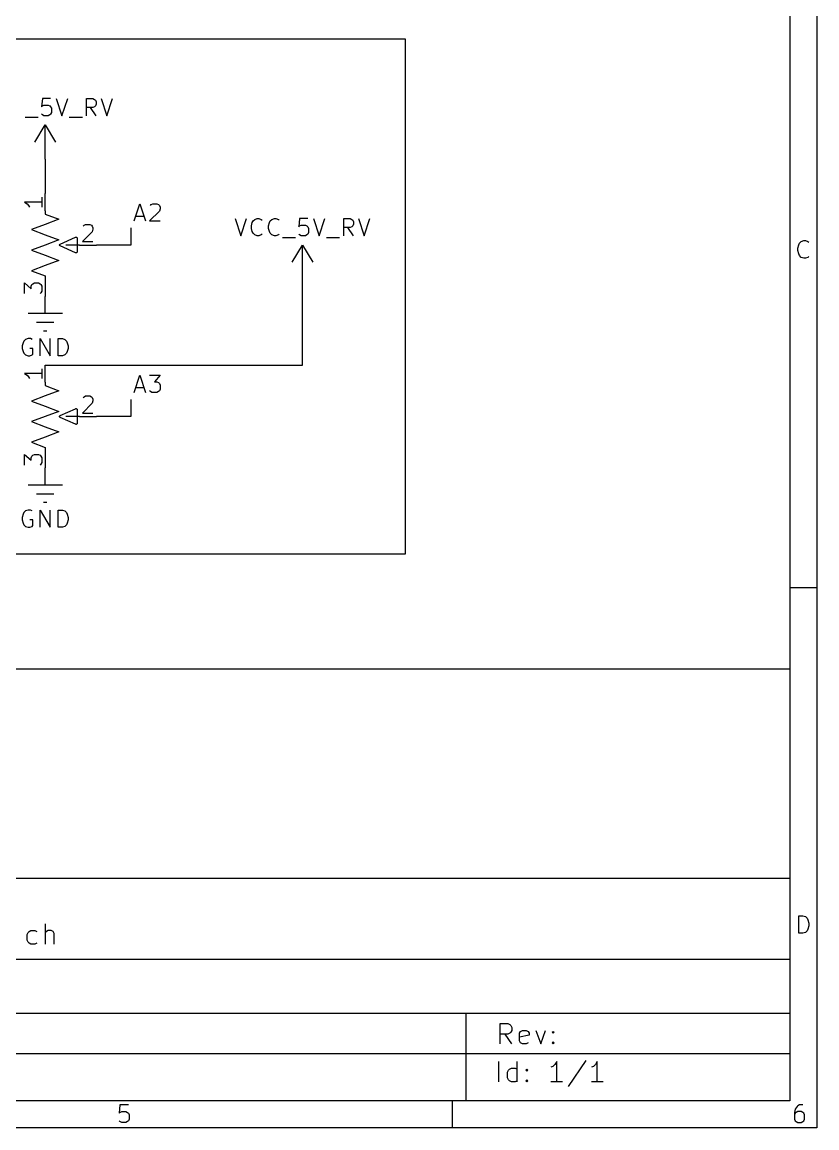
# Model space of a CAD drawing. Extents: x 0.4 to 11.3, y -7.9 to -0.4.
# Drawn here: x 8.983 to 11.299, y -7.874 to -4.65 of the extents above; entities that cross this region are included whole.
import ezdxf

# ---------------------------------------------------------------- set-up
doc = ezdxf.new("R2010")
doc.units = 0
doc.header["$MEASUREMENT"] = 0
for name, color, linetype in [('BLUE3', 171, 'CONTINUOUS'), ('CYAN2', 4, 'CONTINUOUS'), ('GRAY1', 251, 'CONTINUOUS'), ('GREEN3', 91, 'CONTINUOUS'), ('RED2', 1, 'CONTINUOUS'), ('RED3', 11, 'CONTINUOUS')]:
    doc.layers.add(name, color=color, linetype=linetype)

msp = doc.modelspace()

# ---------------------------------------------------------------- linework, layer by layer
at = {"layer": 'BLUE3', "linetype": 'CONTINUOUS'}
for p, q in [((10.1, -4.7), (7.3, -4.7)), ((10.1, -6.2), (10.1, -4.7)), ((7.3, -6.2), (10.1, -6.2))]:
    msp.add_line(p, q, dxfattribs=at)
at = {"layer": 'CYAN2', "linetype": 'CONTINUOUS'}
for p, q in [((9.0417, -4.8728), (9.0393, -4.8966)), ((9.0393, -4.8966), (9.0417, -4.8942)), ((9.0655, -4.8728), (9.0417, -4.8728)), ((9.0417, -4.8942), (9.0464, -4.8919)), ((9.0464, -4.8919), (9.0583, -4.8919)), ((9.0583, -4.8919), (9.0631, -4.8942)), ((9.0631, -4.8942), (9.0655, -4.8966)), ((9.0655, -4.8966), (9.0679, -4.9014)), ((9.0821, -4.8728), (9.0988, -4.9228)), ((9.0988, -4.9228), (9.1155, -4.8728)), ((9.1702, -4.9228), (9.1702, -4.8728)), ((9.1702, -4.8728), (9.1893, -4.8728)), ((9.1893, -4.899), (9.1702, -4.899)), ((9.1988, -4.9228), (9.1821, -4.899)), ((9.1893, -4.8728), (9.194, -4.8752)), ((9.194, -4.8966), (9.1893, -4.899)), ((9.194, -4.8752), (9.1964, -4.8776)), ((9.1964, -4.8942), (9.194, -4.8966)), ((9.1964, -4.8776), (9.1988, -4.8823)), ((9.1988, -4.8895), (9.1964, -4.8942)), ((9.1988, -4.8823), (9.1988, -4.8895)), ((9.2131, -4.8728), (9.2298, -4.9228)), ((9.2298, -4.9228), (9.2464, -4.8728)), ((8.9917, -4.9276), (9.0298, -4.9276)), ((9.0417, -4.9204), (9.0393, -4.918)), ((9.0464, -4.9228), (9.0417, -4.9204)), ((9.0583, -4.9228), (9.0464, -4.9228)), ((9.0631, -4.9204), (9.0583, -4.9228)), ((9.0655, -4.918), (9.0631, -4.9204)), ((9.0679, -4.9133), (9.0655, -4.918)), ((9.0679, -4.9014), (9.0679, -4.9133)), ((9.1202, -4.9276), (9.1583, -4.9276)), ((9.6036, -5.2228), (9.6202, -5.2728)), ((9.6202, -5.2728), (9.6369, -5.2228)), ((9.6607, -5.2252), (9.6679, -5.2228)), ((9.6679, -5.2228), (9.6726, -5.2228)), ((9.6726, -5.2228), (9.6798, -5.2252)), ((9.7107, -5.2252), (9.7179, -5.2228)), ((9.7179, -5.2228), (9.7226, -5.2228)), ((9.7226, -5.2228), (9.7298, -5.2252)), ((9.7917, -5.2228), (9.7893, -5.2466)), ((9.8155, -5.2228), (9.7917, -5.2228)), ((9.8321, -5.2228), (9.8488, -5.2728)), ((9.8488, -5.2728), (9.8655, -5.2228)), ((9.9202, -5.2728), (9.9202, -5.2228)), ((9.9202, -5.2228), (9.9393, -5.2228)), ((9.9393, -5.2228), (9.944, -5.2252)), ((9.9631, -5.2228), (9.9798, -5.2728)), ((9.9798, -5.2728), (9.9964, -5.2228)), ((9.6512, -5.2442), (9.6536, -5.2347)), ((9.6512, -5.2514), (9.6512, -5.2442)), ((9.6536, -5.2609), (9.6512, -5.2514)), ((9.6536, -5.2347), (9.656, -5.2299)), ((9.656, -5.2299), (9.6607, -5.2252)), ((9.6798, -5.2252), (9.6821, -5.2276)), ((9.7012, -5.2442), (9.7036, -5.2347)), ((9.7012, -5.2514), (9.7012, -5.2442)), ((9.7036, -5.2609), (9.7012, -5.2514)), ((9.7036, -5.2347), (9.706, -5.2299)), ((9.706, -5.2299), (9.7107, -5.2252)), ((9.7298, -5.2252), (9.7321, -5.2276)), ((9.7893, -5.2466), (9.7917, -5.2442)), ((9.7917, -5.2442), (9.7964, -5.2419)), ((9.7964, -5.2419), (9.8083, -5.2419)), ((9.8083, -5.2419), (9.8131, -5.2442)), ((9.8131, -5.2442), (9.8155, -5.2466)), ((9.8155, -5.2466), (9.8179, -5.2514)), ((9.8179, -5.2514), (9.8179, -5.2633)), ((9.9393, -5.249), (9.9202, -5.249)), ((9.9488, -5.2728), (9.9321, -5.249)), ((9.944, -5.2466), (9.9393, -5.249)), ((9.944, -5.2252), (9.9464, -5.2276)), ((9.9464, -5.2442), (9.944, -5.2466)), ((9.9464, -5.2276), (9.9488, -5.2323)), ((9.9488, -5.2395), (9.9464, -5.2442)), ((9.9488, -5.2323), (9.9488, -5.2395)), ((9.656, -5.2657), (9.6536, -5.2609)), ((9.6607, -5.2704), (9.656, -5.2657)), ((9.6679, -5.2728), (9.6607, -5.2704)), ((9.6726, -5.2728), (9.6679, -5.2728)), ((9.6798, -5.2704), (9.6726, -5.2728)), ((9.6821, -5.268), (9.6798, -5.2704)), ((9.706, -5.2657), (9.7036, -5.2609)), ((9.7107, -5.2704), (9.706, -5.2657)), ((9.7179, -5.2728), (9.7107, -5.2704)), ((9.7226, -5.2728), (9.7179, -5.2728)), ((9.7298, -5.2704), (9.7226, -5.2728)), ((9.7321, -5.268), (9.7298, -5.2704)), ((9.7417, -5.2776), (9.7798, -5.2776)), ((9.7917, -5.2704), (9.7893, -5.268)), ((9.7964, -5.2728), (9.7917, -5.2704)), ((9.8083, -5.2728), (9.7964, -5.2728)), ((9.8131, -5.2704), (9.8083, -5.2728)), ((9.8155, -5.268), (9.8131, -5.2704)), ((9.8179, -5.2633), (9.8155, -5.268)), ((9.8702, -5.2776), (9.9083, -5.2776)), ((8.9929, -5.5752), (8.9881, -5.5799)), ((8.9929, -5.5752), (8.9881, -5.5799)), ((9, -5.5728), (8.9929, -5.5752)), ((9, -5.5728), (8.9929, -5.5752)), ((9.0071, -5.5728), (9, -5.5728)), ((9.0071, -5.5728), (9, -5.5728)), ((9.0119, -5.5752), (9.0071, -5.5728)), ((9.0119, -5.5752), (9.0071, -5.5728)), ((9.0357, -5.6228), (9.0357, -5.5728)), ((9.0357, -5.5728), (9.0643, -5.6228)), ((9.0357, -5.6228), (9.0357, -5.5728)), ((9.0357, -5.5728), (9.0643, -5.6228)), ((9.0643, -5.6228), (9.0643, -5.5728)), ((9.0643, -5.6228), (9.0643, -5.5728)), ((9.0881, -5.6228), (9.0881, -5.5728)), ((9.0881, -5.5728), (9.1, -5.5728)), ((9.0881, -5.6228), (9.0881, -5.5728)), ((9.0881, -5.5728), (9.1, -5.5728)), ((9.1, -5.5728), (9.1071, -5.5752)), ((9.1, -5.5728), (9.1071, -5.5752)), ((9.1071, -5.5752), (9.1119, -5.5799)), ((9.1071, -5.5752), (9.1119, -5.5799)), ((8.9857, -5.5847), (8.9833, -5.5942)), ((8.9857, -5.5847), (8.9833, -5.5942)), ((8.9833, -5.5942), (8.9833, -5.6014)), ((8.9833, -5.5942), (8.9833, -5.6014)), ((8.9833, -5.6014), (8.9857, -5.6109)), ((8.9833, -5.6014), (8.9857, -5.6109)), ((8.9881, -5.5799), (8.9857, -5.5847)), ((8.9881, -5.5799), (8.9857, -5.5847)), ((9.0143, -5.6014), (9.0048, -5.6014)), ((9.0143, -5.6014), (9.0048, -5.6014)), ((9.0143, -5.618), (9.0143, -5.6014)), ((9.0143, -5.618), (9.0143, -5.6014)), ((9.1119, -5.5799), (9.1143, -5.5847)), ((9.1119, -5.5799), (9.1143, -5.5847)), ((9.1143, -5.5847), (9.1167, -5.5942)), ((9.1143, -5.5847), (9.1167, -5.5942)), ((9.1167, -5.6014), (9.1143, -5.6109)), ((9.1167, -5.6014), (9.1143, -5.6109)), ((9.1167, -5.5942), (9.1167, -5.6014)), ((9.1167, -5.5942), (9.1167, -5.6014)), ((8.9857, -5.6109), (8.9881, -5.6157)), ((8.9857, -5.6109), (8.9881, -5.6157)), ((8.9881, -5.6157), (8.9929, -5.6204)), ((8.9881, -5.6157), (8.9929, -5.6204)), ((8.9929, -5.6204), (9, -5.6228)), ((8.9929, -5.6204), (9, -5.6228)), ((9, -5.6228), (9.0048, -5.6228)), ((9, -5.6228), (9.0048, -5.6228)), ((9.0048, -5.6228), (9.0119, -5.6204)), ((9.0048, -5.6228), (9.0119, -5.6204)), ((9.0119, -5.6204), (9.0143, -5.618)), ((9.0119, -5.6204), (9.0143, -5.618)), ((9.1, -5.6228), (9.0881, -5.6228)), ((9.1, -5.6228), (9.0881, -5.6228)), ((9.1071, -5.6204), (9.1, -5.6228)), ((9.1071, -5.6204), (9.1, -5.6228)), ((9.1119, -5.6157), (9.1071, -5.6204)), ((9.1119, -5.6157), (9.1071, -5.6204)), ((9.1143, -5.6109), (9.1119, -5.6157)), ((9.1143, -5.6109), (9.1119, -5.6157)), ((8.9857, -6.0847), (8.9833, -6.0942)), ((8.9857, -6.0847), (8.9833, -6.0942)), ((8.9881, -6.0799), (8.9857, -6.0847)), ((8.9881, -6.0799), (8.9857, -6.0847)), ((8.9929, -6.0752), (8.9881, -6.0799)), ((8.9929, -6.0752), (8.9881, -6.0799)), ((9, -6.0728), (8.9929, -6.0752)), ((9, -6.0728), (8.9929, -6.0752)), ((9.0071, -6.0728), (9, -6.0728)), ((9.0071, -6.0728), (9, -6.0728)), ((9.0119, -6.0752), (9.0071, -6.0728)), ((9.0119, -6.0752), (9.0071, -6.0728)), ((9.0357, -6.1228), (9.0357, -6.0728)), ((9.0357, -6.0728), (9.0643, -6.1228)), ((9.0357, -6.1228), (9.0357, -6.0728)), ((9.0357, -6.0728), (9.0643, -6.1228)), ((9.0643, -6.1228), (9.0643, -6.0728)), ((9.0643, -6.1228), (9.0643, -6.0728)), ((9.0881, -6.1228), (9.0881, -6.0728)), ((9.0881, -6.0728), (9.1, -6.0728)), ((9.0881, -6.1228), (9.0881, -6.0728)), ((9.0881, -6.0728), (9.1, -6.0728)), ((9.1, -6.0728), (9.1071, -6.0752)), ((9.1, -6.0728), (9.1071, -6.0752)), ((9.1071, -6.0752), (9.1119, -6.0799)), ((9.1071, -6.0752), (9.1119, -6.0799)), ((9.1119, -6.0799), (9.1143, -6.0847)), ((9.1119, -6.0799), (9.1143, -6.0847)), ((9.1143, -6.0847), (9.1167, -6.0942)), ((9.1143, -6.0847), (9.1167, -6.0942)), ((8.9833, -6.0942), (8.9833, -6.1014)), ((8.9833, -6.0942), (8.9833, -6.1014)), ((8.9833, -6.1014), (8.9857, -6.1109)), ((8.9833, -6.1014), (8.9857, -6.1109)), ((8.9857, -6.1109), (8.9881, -6.1157)), ((8.9857, -6.1109), (8.9881, -6.1157)), ((8.9881, -6.1157), (8.9929, -6.1204)), ((8.9881, -6.1157), (8.9929, -6.1204)), ((8.9929, -6.1204), (9, -6.1228)), ((8.9929, -6.1204), (9, -6.1228)), ((9, -6.1228), (9.0048, -6.1228)), ((9, -6.1228), (9.0048, -6.1228)), ((9.0143, -6.1014), (9.0048, -6.1014)), ((9.0143, -6.1014), (9.0048, -6.1014)), ((9.0048, -6.1228), (9.0119, -6.1204)), ((9.0048, -6.1228), (9.0119, -6.1204)), ((9.0119, -6.1204), (9.0143, -6.118)), ((9.0119, -6.1204), (9.0143, -6.118)), ((9.0143, -6.118), (9.0143, -6.1014)), ((9.0143, -6.118), (9.0143, -6.1014)), ((9.1, -6.1228), (9.0881, -6.1228)), ((9.1, -6.1228), (9.0881, -6.1228)), ((9.1071, -6.1204), (9.1, -6.1228)), ((9.1071, -6.1204), (9.1, -6.1228)), ((9.1119, -6.1157), (9.1071, -6.1204)), ((9.1119, -6.1157), (9.1071, -6.1204)), ((9.1143, -6.1109), (9.1119, -6.1157)), ((9.1143, -6.1109), (9.1119, -6.1157)), ((9.1167, -6.1014), (9.1143, -6.1109)), ((9.1167, -6.1014), (9.1143, -6.1109)), ((9.1167, -6.0942), (9.1167, -6.1014)), ((9.1167, -6.0942), (9.1167, -6.1014))]:
    msp.add_line(p, q, dxfattribs=at)
at = {"layer": 'GRAY1', "linetype": 'CONTINUOUS'}
for p, q in [((9.3089, -5.2298), (9.3255, -5.1798)), ((9.3255, -5.1798), (9.3422, -5.2298)), ((9.3565, -5.1846), (9.3589, -5.1822)), ((9.3589, -5.1822), (9.3636, -5.1798)), ((9.3636, -5.1798), (9.3755, -5.1798)), ((9.3755, -5.1798), (9.3803, -5.1822)), ((9.3803, -5.1822), (9.3827, -5.1846)), ((9.3827, -5.1846), (9.3851, -5.1893)), ((9.3851, -5.1893), (9.3851, -5.1941)), ((9.3136, -5.2155), (9.3374, -5.2155)), ((9.3827, -5.2012), (9.3541, -5.2298)), ((9.3851, -5.1941), (9.3827, -5.2012)), ((9.3541, -5.2298), (9.3851, -5.2298)), ((9.3089, -5.7298), (9.3255, -5.6798)), ((9.3255, -5.6798), (9.3422, -5.7298)), ((9.3541, -5.6798), (9.3851, -5.6798)), ((9.3851, -5.6798), (9.3684, -5.6988)), ((9.3684, -5.6988), (9.3755, -5.6988)), ((9.3755, -5.6988), (9.3803, -5.7012)), ((9.3803, -5.7012), (9.3827, -5.7036)), ((9.3827, -5.7036), (9.3851, -5.7084)), ((9.3136, -5.7155), (9.3374, -5.7155)), ((9.3565, -5.7274), (9.3541, -5.725)), ((9.3613, -5.7298), (9.3565, -5.7274)), ((9.3755, -5.7298), (9.3613, -5.7298)), ((9.3803, -5.7274), (9.3755, -5.7298)), ((9.3827, -5.725), (9.3803, -5.7274)), ((9.3851, -5.7203), (9.3827, -5.725)), ((9.3851, -5.7084), (9.3851, -5.7203))]:
    msp.add_line(p, q, dxfattribs=at)
at = {"layer": 'GREEN3', "linetype": 'CONTINUOUS'}
for p, q in [((9.05, -5.05), (9.05, -5.15)), ((9.3, -5.25), (9.3, -5.3)), ((9.3, -5.3), (9.2, -5.3)), ((9.8, -5.65), (9.8, -5.4)), ((9.05, -5.65), (9.8, -5.65)), ((9.3, -5.75), (9.3, -5.8)), ((9.3, -5.8), (9.2, -5.8))]:
    msp.add_line(p, q, dxfattribs=at)
at = {"layer": 'RED2', "linetype": 'CONTINUOUS'}
for p, q in [((11.2993, -0.3937), (11.2993, -7.8743)), ((11.2206, -0.4724), (11.2206, -7.7956)), ((9.02, -5), (9.05, -4.95)), ((9.05, -5.05), (9.05, -4.95)), ((9.05, -4.95), (9.08, -5)), ((9.05, -5.2), (9.05, -5.15)), ((9.05, -5.2), (9.05, -5.15)), ((9.05, -5.2), (9.05, -5.21)), ((9.05, -5.21), (9.09, -5.225)), ((9.05, -5.24), (9.01, -5.255)), ((9.01, -5.255), (9.05, -5.27)), ((9.09, -5.225), (9.05, -5.24)), ((9.05, -5.27), (9.09, -5.285)), ((9.09, -5.285), (9.05, -5.3)), ((9.0939, -5.2973), (9.1388, -5.2773)), ((9.1388, -5.2773), (9.1393, -5.2771)), ((9.1393, -5.2771), (9.1394, -5.2771)), ((9.1394, -5.2771), (9.1394, -5.2771)), ((9.1394, -5.2771), (9.1399, -5.2771)), ((9.1399, -5.2771), (9.1405, -5.277)), ((9.1405, -5.277), (9.1405, -5.2771)), ((9.1405, -5.2771), (9.1406, -5.2771)), ((9.1406, -5.2771), (9.1411, -5.2773)), ((9.1411, -5.2773), (9.1416, -5.2775)), ((9.1416, -5.2775), (9.1416, -5.2775)), ((9.1416, -5.2775), (9.1417, -5.2775)), ((9.1417, -5.2775), (9.142, -5.2779)), ((9.142, -5.2779), (9.1424, -5.2783)), ((9.1424, -5.2783), (9.1425, -5.2783)), ((9.1425, -5.2783), (9.1425, -5.2783)), ((9.1425, -5.2783), (9.1427, -5.2789)), ((9.1427, -5.2789), (9.1429, -5.2793)), ((9.1429, -5.2793), (9.1429, -5.2794)), ((9.1429, -5.2794), (9.1429, -5.2794)), ((9.1429, -5.2794), (9.1429, -5.28)), ((9.1429, -5.28), (9.143, -5.2805)), ((9.143, -5.2805), (9.1429, -5.2805)), ((9.1429, -5.2805), (9.143, -5.32)), ((11.2538, -5.2896), (11.2611, -5.2872)), ((11.2611, -5.2872), (11.266, -5.2872)), ((11.266, -5.2872), (11.2733, -5.2896)), ((9.05, -5.3), (9.01, -5.315)), ((9.01, -5.315), (9.05, -5.33)), ((9.092, -5.2995), (9.0921, -5.2994)), ((9.0921, -5.3), (9.092, -5.2995)), ((9.092, -5.3005), (9.0921, -5.3)), ((9.0921, -5.3006), (9.092, -5.3005)), ((9.0921, -5.2993), (9.0923, -5.2989)), ((9.0921, -5.2994), (9.0921, -5.2993)), ((9.0921, -5.3007), (9.0921, -5.3006)), ((9.0923, -5.3011), (9.0921, -5.3007)), ((9.0923, -5.2989), (9.0925, -5.2984)), ((9.0925, -5.3016), (9.0923, -5.3011)), ((9.0925, -5.2984), (9.0925, -5.2983)), ((9.0925, -5.2983), (9.0926, -5.2983)), ((9.0925, -5.3017), (9.0925, -5.3016)), ((9.0926, -5.3017), (9.0925, -5.3017)), ((9.0926, -5.2983), (9.0929, -5.2979)), ((9.0929, -5.3021), (9.0926, -5.3017)), ((9.0929, -5.2979), (9.0933, -5.2976)), ((9.0933, -5.3024), (9.0929, -5.3021)), ((9.0933, -5.2976), (9.0933, -5.2975)), ((9.0933, -5.2975), (9.0934, -5.2975)), ((9.0934, -5.3025), (9.0933, -5.3024)), ((9.0934, -5.2975), (9.0939, -5.2973)), ((9.0935, -5.3026), (9.0934, -5.3025)), ((9.0934, -5.3025), (9.0934, -5.3025)), ((9.0938, -5.3027), (9.0935, -5.3026)), ((9.1383, -5.3225), (9.0938, -5.3027)), ((9.15, -5.3), (9.11, -5.3)), ((9.143, -5.32), (9.1429, -5.3206)), ((9.15, -5.3), (9.2, -5.3)), ((9.15, -5.3), (9.2, -5.3)), ((9.77, -5.35), (9.8, -5.3)), ((9.8, -5.4), (9.8, -5.3)), ((9.8, -5.3), (9.83, -5.35)), ((11.2441, -5.3091), (11.2465, -5.2993)), ((11.2441, -5.3164), (11.2441, -5.3091)), ((11.2465, -5.3261), (11.2441, -5.3164)), ((11.2465, -5.2993), (11.249, -5.2945)), ((11.249, -5.2945), (11.2538, -5.2896)), ((11.2733, -5.2896), (11.2758, -5.292)), ((9.05, -5.33), (9.09, -5.345)), ((9.09, -5.345), (9.05, -5.36)), ((9.1389, -5.3227), (9.1383, -5.3225)), ((9.1383, -5.3225), (9.1383, -5.3225)), ((9.1393, -5.3229), (9.1389, -5.3227)), ((9.1394, -5.3229), (9.1393, -5.3229)), ((9.1399, -5.3229), (9.1394, -5.3229)), ((9.1394, -5.3229), (9.1394, -5.3229)), ((9.1405, -5.323), (9.1399, -5.3229)), ((9.1406, -5.3229), (9.1405, -5.3229)), ((9.1405, -5.3229), (9.1405, -5.323)), ((9.1411, -5.3227), (9.1406, -5.3229)), ((9.1416, -5.3225), (9.1411, -5.3227)), ((9.1417, -5.3225), (9.1416, -5.3225)), ((9.1416, -5.3225), (9.1416, -5.3225)), ((9.142, -5.3221), (9.1417, -5.3225)), ((9.1424, -5.3217), (9.142, -5.3221)), ((9.1425, -5.3217), (9.1424, -5.3217)), ((9.1427, -5.3211), (9.1425, -5.3217)), ((9.1425, -5.3217), (9.1425, -5.3217)), ((9.1429, -5.3207), (9.1427, -5.3211)), ((9.1429, -5.3206), (9.1429, -5.3206)), ((9.1429, -5.3206), (9.1429, -5.3207)), ((11.249, -5.331), (11.2465, -5.3261)), ((11.2538, -5.3359), (11.249, -5.331)), ((11.2611, -5.3383), (11.2538, -5.3359)), ((11.266, -5.3383), (11.2611, -5.3383)), ((11.2733, -5.3359), (11.266, -5.3383)), ((11.2758, -5.3335), (11.2733, -5.3359)), ((9.05, -5.36), (9.01, -5.375)), ((9.01, -5.375), (9.05, -5.39)), ((9.05, -5.39), (9.05, -5.4)), ((9.05, -5.4), (9.05, -5.45)), ((9.05, -5.4), (9.05, -5.45)), ((9.05, -5.5), (9.05, -5.45)), ((9.1, -5.5), (9, -5.5)), ((9.025, -5.525), (9.075, -5.525)), ((9.045, -5.55), (9.055, -5.55)), ((9.05, -5.7), (9.05, -5.65)), ((9.05, -5.7), (9.05, -5.65)), ((9.05, -5.7), (9.05, -5.71)), ((9.05, -5.71), (9.09, -5.725)), ((9.09, -5.725), (9.05, -5.74)), ((9.05, -5.74), (9.01, -5.755)), ((9.01, -5.755), (9.05, -5.77)), ((9.05, -5.77), (9.09, -5.785)), ((9.05, -5.8), (9.01, -5.815)), ((9.09, -5.785), (9.05, -5.8)), ((9.092, -5.7995), (9.0921, -5.7994)), ((9.0921, -5.8), (9.092, -5.7995)), ((9.092, -5.8005), (9.0921, -5.8)), ((9.0921, -5.8006), (9.092, -5.8005)), ((9.0921, -5.7993), (9.0923, -5.7989)), ((9.0921, -5.7994), (9.0921, -5.7993)), ((9.0921, -5.8007), (9.0921, -5.8006)), ((9.0923, -5.8011), (9.0921, -5.8007)), ((9.0923, -5.7989), (9.0925, -5.7984)), ((9.0925, -5.8016), (9.0923, -5.8011)), ((9.0925, -5.7984), (9.0925, -5.7983)), ((9.0925, -5.7983), (9.0926, -5.7983)), ((9.0925, -5.8017), (9.0925, -5.8016)), ((9.0926, -5.8017), (9.0925, -5.8017)), ((9.0926, -5.7983), (9.0929, -5.7979)), ((9.0929, -5.8021), (9.0926, -5.8017)), ((9.0929, -5.7979), (9.0933, -5.7976)), ((9.0933, -5.8024), (9.0929, -5.8021)), ((9.0933, -5.7976), (9.0933, -5.7975)), ((9.0933, -5.7975), (9.0934, -5.7975)), ((9.0934, -5.8025), (9.0933, -5.8024)), ((9.0934, -5.7975), (9.0939, -5.7973)), ((9.0935, -5.8026), (9.0934, -5.8025)), ((9.0934, -5.8025), (9.0934, -5.8025)), ((9.0938, -5.8027), (9.0935, -5.8026)), ((9.1383, -5.8225), (9.0938, -5.8027)), ((9.0939, -5.7973), (9.1388, -5.7773)), ((9.15, -5.8), (9.11, -5.8)), ((9.1388, -5.7773), (9.1393, -5.7771)), ((9.1393, -5.7771), (9.1394, -5.7771)), ((9.1394, -5.7771), (9.1394, -5.7771)), ((9.1394, -5.7771), (9.1399, -5.7771)), ((9.1399, -5.7771), (9.1405, -5.777)), ((9.1405, -5.777), (9.1405, -5.7771)), ((9.1405, -5.7771), (9.1406, -5.7771)), ((9.1406, -5.7771), (9.1411, -5.7773)), ((9.1411, -5.7773), (9.1416, -5.7775)), ((9.1416, -5.7775), (9.1416, -5.7775)), ((9.1416, -5.7775), (9.1417, -5.7775)), ((9.1417, -5.7775), (9.142, -5.7779)), ((9.142, -5.7779), (9.1424, -5.7783)), ((9.1424, -5.7783), (9.1425, -5.7783)), ((9.1425, -5.7783), (9.1425, -5.7783)), ((9.1425, -5.7783), (9.1427, -5.7789)), ((9.1427, -5.7789), (9.1429, -5.7793)), ((9.1429, -5.7793), (9.1429, -5.7794)), ((9.1429, -5.7794), (9.1429, -5.7794)), ((9.1429, -5.7794), (9.1429, -5.78)), ((9.1429, -5.78), (9.143, -5.7805)), ((9.143, -5.7805), (9.1429, -5.7805)), ((9.1429, -5.7805), (9.143, -5.82)), ((9.15, -5.8), (9.2, -5.8)), ((9.15, -5.8), (9.2, -5.8)), ((9.01, -5.815), (9.05, -5.83)), ((9.05, -5.83), (9.09, -5.845)), ((9.1389, -5.8227), (9.1383, -5.8225)), ((9.1383, -5.8225), (9.1383, -5.8225)), ((9.1393, -5.8229), (9.1389, -5.8227)), ((9.1394, -5.8229), (9.1393, -5.8229)), ((9.1399, -5.8229), (9.1394, -5.8229)), ((9.1394, -5.8229), (9.1394, -5.8229)), ((9.1405, -5.823), (9.1399, -5.8229)), ((9.1406, -5.8229), (9.1405, -5.8229)), ((9.1405, -5.8229), (9.1405, -5.823)), ((9.1411, -5.8227), (9.1406, -5.8229)), ((9.1416, -5.8225), (9.1411, -5.8227)), ((9.1417, -5.8225), (9.1416, -5.8225)), ((9.1416, -5.8225), (9.1416, -5.8225)), ((9.142, -5.8221), (9.1417, -5.8225)), ((9.1424, -5.8217), (9.142, -5.8221)), ((9.1425, -5.8217), (9.1424, -5.8217)), ((9.1427, -5.8211), (9.1425, -5.8217)), ((9.1425, -5.8217), (9.1425, -5.8217)), ((9.1429, -5.8207), (9.1427, -5.8211)), ((9.143, -5.82), (9.1429, -5.8206)), ((9.1429, -5.8206), (9.1429, -5.8206)), ((9.1429, -5.8206), (9.1429, -5.8207)), ((9.05, -5.86), (9.01, -5.875)), ((9.09, -5.845), (9.05, -5.86)), ((9.01, -5.875), (9.05, -5.89)), ((9.05, -5.89), (9.05, -5.9)), ((9.05, -5.9), (9.05, -5.95)), ((9.05, -5.9), (9.05, -5.95)), ((9.05, -6), (9.05, -5.95)), ((9.1, -6), (9, -6)), ((9.025, -6.025), (9.075, -6.025)), ((9.045, -6.05), (9.055, -6.05)), ((11.2993, -6.2992), (11.2206, -6.2992)), ((6.9686, -6.5357), (11.2206, -6.5357)), ((11.2206, -6.5357), (11.2206, -7.7956)), ((6.9686, -7.146), (11.2206, -7.146)), ((9.0506, -7.3383), (9.0506, -7.2793)), ((11.2465, -7.3068), (11.2465, -7.2557)), ((11.2465, -7.2557), (11.2587, -7.2557)), ((11.2587, -7.2557), (11.266, -7.2581)), ((11.266, -7.2581), (11.2709, -7.263)), ((11.2709, -7.263), (11.2733, -7.2678)), ((11.2733, -7.2678), (11.2758, -7.2776)), ((11.2758, -7.2849), (11.2733, -7.2946)), ((11.2758, -7.2776), (11.2758, -7.2849)), ((8.9972, -7.3102), (9, -7.3046)), ((8.9972, -7.3271), (8.9972, -7.3102)), ((9, -7.3046), (9.0028, -7.3018)), ((9.0028, -7.3018), (9.0085, -7.2989)), ((9.0085, -7.2989), (9.0197, -7.2989)), ((9.0197, -7.2989), (9.0253, -7.3018)), ((9.0534, -7.3018), (9.0506, -7.3046)), ((9.0591, -7.2989), (9.0534, -7.3018)), ((9.0675, -7.2989), (9.0591, -7.2989)), ((9.0731, -7.3018), (9.0675, -7.2989)), ((9.0759, -7.3074), (9.0731, -7.3018)), ((9.0759, -7.3383), (9.0759, -7.3074)), ((11.2587, -7.3068), (11.2465, -7.3068)), ((11.266, -7.3044), (11.2587, -7.3068)), ((11.2709, -7.2995), (11.266, -7.3044)), ((11.2733, -7.2946), (11.2709, -7.2995)), ((9, -7.3327), (8.9972, -7.3271)), ((9.0028, -7.3355), (9, -7.3327)), ((9.0085, -7.3383), (9.0028, -7.3355)), ((9.0197, -7.3383), (9.0085, -7.3383)), ((9.0253, -7.3355), (9.0197, -7.3383)), ((6.9686, -7.3822), (11.2206, -7.3822)), ((6.9686, -7.5397), (11.2206, -7.5397)), ((10.2757, -7.5397), (10.2757, -7.7956)), ((10.3762, -7.6294), (10.3762, -7.5703)), ((10.3762, -7.5703), (10.3987, -7.5703)), ((10.3987, -7.5703), (10.4044, -7.5731)), ((10.4044, -7.5731), (10.4072, -7.5759)), ((10.4072, -7.5759), (10.41, -7.5815)), ((10.3987, -7.6012), (10.3762, -7.6012)), ((10.41, -7.6294), (10.3903, -7.6012)), ((10.4044, -7.5984), (10.3987, -7.6012)), ((10.4072, -7.5956), (10.4044, -7.5984)), ((10.41, -7.59), (10.4072, -7.5956)), ((10.41, -7.5815), (10.41, -7.59)), ((10.4325, -7.5984), (10.4353, -7.5928)), ((10.4325, -7.6209), (10.4325, -7.5984)), ((10.4606, -7.604), (10.4325, -7.6097)), ((10.4353, -7.5928), (10.4409, -7.59)), ((10.4409, -7.59), (10.4522, -7.59)), ((10.4522, -7.59), (10.4578, -7.5928)), ((10.4578, -7.5928), (10.4606, -7.5984)), ((10.4606, -7.5984), (10.4606, -7.604)), ((10.4803, -7.59), (10.4944, -7.6294)), ((10.4944, -7.6294), (10.5084, -7.59)), ((10.5281, -7.5956), (10.5309, -7.5928)), ((10.5309, -7.5984), (10.5281, -7.5956)), ((10.5309, -7.5928), (10.5337, -7.5956)), ((10.5309, -7.5928), (10.5309, -7.5984)), ((10.5337, -7.5956), (10.5309, -7.5984)), ((10.4353, -7.6265), (10.4325, -7.6209)), ((10.4409, -7.6294), (10.4353, -7.6265)), ((10.4522, -7.6294), (10.4409, -7.6294)), ((10.4578, -7.6265), (10.4522, -7.6294)), ((10.5281, -7.6265), (10.5309, -7.6237)), ((10.5309, -7.6294), (10.5281, -7.6265)), ((10.5309, -7.6237), (10.5337, -7.6265)), ((10.5309, -7.6237), (10.5309, -7.6294)), ((10.5337, -7.6265), (10.5309, -7.6294)), ((6.9686, -7.6578), (11.2206, -7.6578)), ((10.3724, -7.7399), (10.3724, -7.6808)), ((10.4005, -7.7061), (10.4033, -7.7033)), ((10.4033, -7.7033), (10.4089, -7.7005)), ((10.4089, -7.7005), (10.4202, -7.7005)), ((10.4202, -7.7005), (10.4258, -7.7033)), ((10.4258, -7.7399), (10.4258, -7.6808)), ((10.4511, -7.7061), (10.4539, -7.7033)), ((10.4539, -7.7033), (10.4567, -7.7061)), ((10.4539, -7.7033), (10.4539, -7.709)), ((10.5298, -7.6949), (10.5242, -7.6977)), ((10.5355, -7.6893), (10.5298, -7.6949)), ((10.5411, -7.6808), (10.5355, -7.6893)), ((10.5411, -7.7399), (10.5411, -7.6808)), ((10.6255, -7.678), (10.5748, -7.754)), ((10.6479, -7.6949), (10.6423, -7.6977)), ((10.6536, -7.6893), (10.6479, -7.6949)), ((10.6592, -7.6808), (10.6536, -7.6893)), ((10.6592, -7.7399), (10.6592, -7.6808)), ((10.3977, -7.7118), (10.4005, -7.7061)), ((10.3977, -7.7286), (10.3977, -7.7118)), ((10.4005, -7.7343), (10.3977, -7.7286)), ((10.4033, -7.7371), (10.4005, -7.7343)), ((10.4089, -7.7399), (10.4033, -7.7371)), ((10.4258, -7.7371), (10.4202, -7.7399)), ((10.4539, -7.709), (10.4511, -7.7061)), ((10.4511, -7.7371), (10.4539, -7.7343)), ((10.4539, -7.7399), (10.4511, -7.7371)), ((10.4567, -7.7061), (10.4539, -7.709)), ((10.4539, -7.7343), (10.4567, -7.7371)), ((10.4539, -7.7343), (10.4539, -7.7399)), ((10.4567, -7.7371), (10.4539, -7.7399)), ((10.4202, -7.7399), (10.4089, -7.7399)), ((10.558, -7.7399), (10.5242, -7.7399)), ((10.6761, -7.7399), (10.6423, -7.7399)), ((11.2206, -7.7956), (0.4724, -7.7956)), ((11.2206, -7.7956), (6.9686, -7.7956)), ((10.2362, -7.7956), (10.2362, -7.8743)), ((9.268, -7.8071), (9.2656, -7.8315)), ((9.2656, -7.8315), (9.268, -7.8291)), ((9.2924, -7.8071), (9.268, -7.8071)), ((9.268, -7.8291), (9.2729, -7.8266)), ((9.2729, -7.8266), (9.2851, -7.8266)), ((9.2851, -7.8266), (9.29, -7.8291)), ((9.29, -7.8291), (9.2924, -7.8315)), ((9.2924, -7.8315), (9.2948, -7.8364)), ((11.2365, -7.8193), (11.2341, -7.8291)), ((11.2341, -7.8291), (11.2341, -7.8486)), ((11.2365, -7.8315), (11.2341, -7.8364)), ((11.2414, -7.812), (11.2365, -7.8193)), ((11.239, -7.8291), (11.2365, -7.8315)), ((11.2439, -7.8266), (11.239, -7.8291)), ((11.2439, -7.8096), (11.2414, -7.812)), ((11.2487, -7.8071), (11.2439, -7.8096)), ((11.2536, -7.8266), (11.2439, -7.8266)), ((11.2585, -7.8071), (11.2487, -7.8071)), ((11.2585, -7.8291), (11.2536, -7.8266)), ((11.2609, -7.8315), (11.2585, -7.8291)), ((11.2633, -7.8364), (11.2609, -7.8315)), ((9.268, -7.8559), (9.2656, -7.8534)), ((9.2729, -7.8583), (9.268, -7.8559)), ((9.2851, -7.8583), (9.2729, -7.8583)), ((9.29, -7.8559), (9.2851, -7.8583)), ((9.2924, -7.8534), (9.29, -7.8559)), ((9.2948, -7.8486), (9.2924, -7.8534)), ((9.2948, -7.8364), (9.2948, -7.8486)), ((11.2341, -7.8486), (11.2365, -7.8534)), ((11.2365, -7.8534), (11.239, -7.8559)), ((11.239, -7.8559), (11.2439, -7.8583)), ((11.2439, -7.8583), (11.2536, -7.8583)), ((11.2536, -7.8583), (11.2585, -7.8559)), ((11.2585, -7.8559), (11.2609, -7.8534)), ((11.2609, -7.8534), (11.2633, -7.8486)), ((11.2633, -7.8486), (11.2633, -7.8364)), ((11.2993, -7.8743), (0.3937, -7.8743))]:
    msp.add_line(p, q, dxfattribs=at)
at = {"layer": 'RED3', "linetype": 'CONTINUOUS'}
for p, q in [((9.0399, -5.175), (8.9899, -5.175)), ((8.9899, -5.175), (8.997, -5.1798)), ((9.0399, -5.175), (8.9899, -5.175)), ((8.9899, -5.175), (8.997, -5.1798)), ((8.997, -5.1798), (9.0018, -5.1845)), ((8.997, -5.1798), (9.0018, -5.1845)), ((9.0018, -5.1845), (9.0042, -5.1893)), ((9.0018, -5.1845), (9.0042, -5.1893)), ((9.0399, -5.1607), (9.0399, -5.1893)), ((9.0399, -5.1607), (9.0399, -5.1893)), ((9.1607, -5.2446), (9.1631, -5.2423)), ((9.1607, -5.2446), (9.1631, -5.2423)), ((9.1631, -5.2423), (9.1679, -5.2399)), ((9.1631, -5.2423), (9.1679, -5.2399)), ((9.1679, -5.2399), (9.1798, -5.2399)), ((9.1679, -5.2399), (9.1798, -5.2399)), ((9.1798, -5.2399), (9.1845, -5.2423)), ((9.1798, -5.2399), (9.1845, -5.2423)), ((9.1845, -5.2423), (9.1869, -5.2446)), ((9.1845, -5.2423), (9.1869, -5.2446)), ((9.1869, -5.2446), (9.1893, -5.2494)), ((9.1869, -5.2446), (9.1893, -5.2494)), ((9.1893, -5.2542), (9.1869, -5.2613)), ((9.1893, -5.2542), (9.1869, -5.2613)), ((9.1893, -5.2494), (9.1893, -5.2542)), ((9.1893, -5.2494), (9.1893, -5.2542)), ((9.1869, -5.2613), (9.1583, -5.2899)), ((9.1869, -5.2613), (9.1583, -5.2899)), ((9.1583, -5.2899), (9.1893, -5.2899)), ((9.1583, -5.2899), (9.1893, -5.2899)), ((8.9899, -5.4417), (8.9899, -5.4107)), ((8.9899, -5.4107), (9.0089, -5.4274)), ((8.9899, -5.4417), (8.9899, -5.4107)), ((8.9899, -5.4107), (9.0089, -5.4274)), ((9.0089, -5.4202), (9.0113, -5.4155)), ((9.0089, -5.4202), (9.0113, -5.4155)), ((9.0113, -5.4155), (9.0137, -5.4131)), ((9.0113, -5.4155), (9.0137, -5.4131)), ((9.0137, -5.4131), (9.0184, -5.4107)), ((9.0137, -5.4131), (9.0184, -5.4107)), ((9.0184, -5.4107), (9.0304, -5.4107)), ((9.0184, -5.4107), (9.0304, -5.4107)), ((9.0304, -5.4107), (9.0351, -5.4131)), ((9.0304, -5.4107), (9.0351, -5.4131)), ((9.0351, -5.4131), (9.0375, -5.4155)), ((9.0351, -5.4131), (9.0375, -5.4155)), ((9.0375, -5.4155), (9.0399, -5.4202)), ((9.0375, -5.4155), (9.0399, -5.4202)), ((9.0089, -5.4274), (9.0089, -5.4202)), ((9.0089, -5.4274), (9.0089, -5.4202)), ((9.0375, -5.4393), (9.0351, -5.4417)), ((9.0375, -5.4393), (9.0351, -5.4417)), ((9.0399, -5.4345), (9.0375, -5.4393)), ((9.0399, -5.4345), (9.0375, -5.4393)), ((9.0399, -5.4202), (9.0399, -5.4345)), ((9.0399, -5.4202), (9.0399, -5.4345)), ((9.0399, -5.6607), (9.0399, -5.6893)), ((9.0399, -5.6607), (9.0399, -5.6893)), ((9.0399, -5.675), (8.9899, -5.675)), ((8.9899, -5.675), (8.997, -5.6798)), ((9.0399, -5.675), (8.9899, -5.675)), ((8.9899, -5.675), (8.997, -5.6798)), ((8.997, -5.6798), (9.0018, -5.6845)), ((8.997, -5.6798), (9.0018, -5.6845)), ((9.0018, -5.6845), (9.0042, -5.6893)), ((9.0018, -5.6845), (9.0042, -5.6893)), ((9.1869, -5.7613), (9.1583, -5.7899)), ((9.1869, -5.7613), (9.1583, -5.7899)), ((9.1607, -5.7446), (9.1631, -5.7423)), ((9.1607, -5.7446), (9.1631, -5.7423)), ((9.1631, -5.7423), (9.1679, -5.7399)), ((9.1631, -5.7423), (9.1679, -5.7399)), ((9.1679, -5.7399), (9.1798, -5.7399)), ((9.1679, -5.7399), (9.1798, -5.7399)), ((9.1798, -5.7399), (9.1845, -5.7423)), ((9.1798, -5.7399), (9.1845, -5.7423)), ((9.1845, -5.7423), (9.1869, -5.7446)), ((9.1845, -5.7423), (9.1869, -5.7446)), ((9.1869, -5.7446), (9.1893, -5.7494)), ((9.1869, -5.7446), (9.1893, -5.7494)), ((9.1893, -5.7542), (9.1869, -5.7613)), ((9.1893, -5.7542), (9.1869, -5.7613)), ((9.1893, -5.7494), (9.1893, -5.7542)), ((9.1893, -5.7494), (9.1893, -5.7542)), ((9.1583, -5.7899), (9.1893, -5.7899)), ((9.1583, -5.7899), (9.1893, -5.7899)), ((8.9899, -5.9417), (8.9899, -5.9107)), ((8.9899, -5.9107), (9.0089, -5.9274)), ((8.9899, -5.9417), (8.9899, -5.9107)), ((8.9899, -5.9107), (9.0089, -5.9274)), ((9.0089, -5.9202), (9.0113, -5.9155)), ((9.0089, -5.9202), (9.0113, -5.9155)), ((9.0089, -5.9274), (9.0089, -5.9202)), ((9.0089, -5.9274), (9.0089, -5.9202)), ((9.0113, -5.9155), (9.0137, -5.9131)), ((9.0113, -5.9155), (9.0137, -5.9131)), ((9.0137, -5.9131), (9.0184, -5.9107)), ((9.0137, -5.9131), (9.0184, -5.9107)), ((9.0184, -5.9107), (9.0304, -5.9107)), ((9.0184, -5.9107), (9.0304, -5.9107)), ((9.0304, -5.9107), (9.0351, -5.9131)), ((9.0304, -5.9107), (9.0351, -5.9131)), ((9.0351, -5.9131), (9.0375, -5.9155)), ((9.0351, -5.9131), (9.0375, -5.9155)), ((9.0375, -5.9155), (9.0399, -5.9202)), ((9.0375, -5.9155), (9.0399, -5.9202)), ((9.0399, -5.9202), (9.0399, -5.9345)), ((9.0399, -5.9202), (9.0399, -5.9345)), ((9.0375, -5.9393), (9.0351, -5.9417)), ((9.0375, -5.9393), (9.0351, -5.9417)), ((9.0399, -5.9345), (9.0375, -5.9393)), ((9.0399, -5.9345), (9.0375, -5.9393))]:
    msp.add_line(p, q, dxfattribs=at)

doc.saveas('drawing.dxf')
